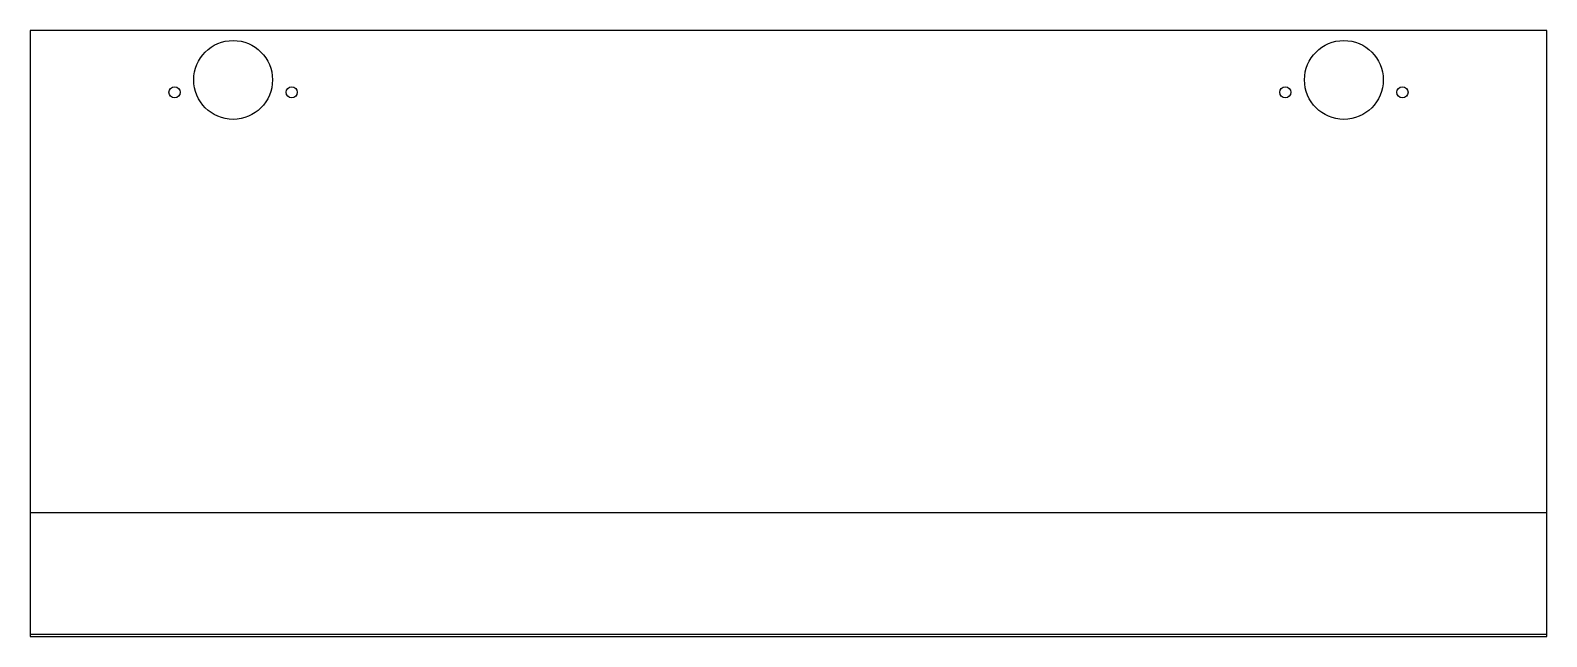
# Model space of a CAD drawing. Header units: metres. Extents: x 0 to 673, y 0 to 269.
import ezdxf

# ---------------------------------------------------------------- set-up
doc = ezdxf.new("R2010")
doc.units = ezdxf.units.M

msp = doc.modelspace()

# ---------------------------------------------------------------- linework, layer by layer
at = {"layer": 'borda_externa'}
msp.add_lwpolyline([(0, 0), (673, 0), (673, 269), (0, 269), (0, 0)], close=True, dxfattribs=at)
at = {"layer": 'FURO_35.0_11.5'}
for centre in [(90, 247), (583, 247)]:
    msp.add_circle(centre, 17.5, dxfattribs=at)
at = {"layer": 'FURO_5.0_1.0'}
for centre in [(64, 241.5), (116, 241.5), (557, 241.5), (609, 241.5)]:
    msp.add_circle(centre, 2.5, dxfattribs=at)
at = {"layer": 'USINAR_18.2_Linha'}
msp.add_lwpolyline([(0, 0), (673, 0), (673, 1), (0, 1), (0, 0)], close=True, dxfattribs=at)
at = {"layer": 'USINAR_6.5_Desbaste'}
msp.add_lwpolyline([(0, 0), (673, 0), (673, 55), (0, 55), (0, 0)], close=True, dxfattribs=at)

doc.saveas('drawing.dxf')
